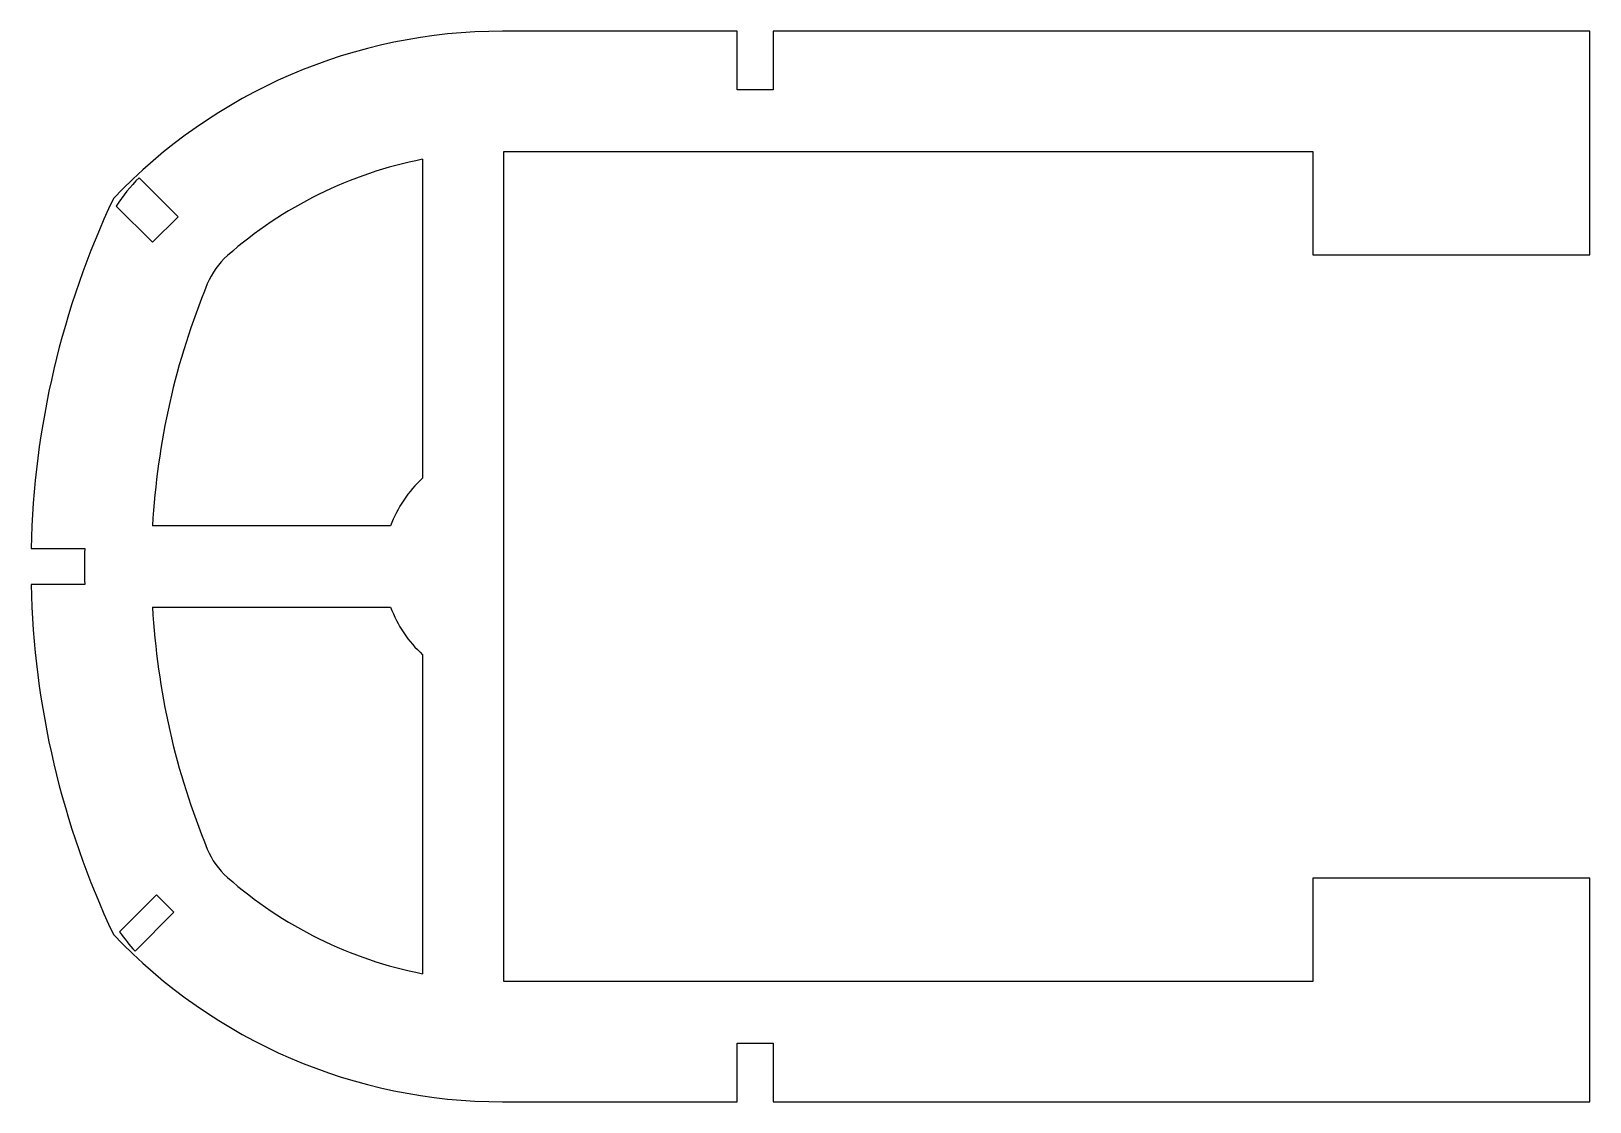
# Model space of a CAD drawing. Header units: millimetres. Extents: x -19.9 to 19.9, y -13.7 to 13.7.
import ezdxf

# ---------------------------------------------------------------- set-up
doc = ezdxf.new("R2010")
doc.units = ezdxf.units.MM
doc.layers.get('0').update_dxf_attribs({"linetype": 'CONTINUOUS'})

msp = doc.modelspace()

# ---------------------------------------------------------------- linework, layer by layer
for p, q in [((-1.877, 13.674), (-7.866, 13.674)), ((-1.877, 12.174), (-1.877, 13.674)), ((19.898, 13.674), (-0.952, 13.674)), ((-0.952, 13.674), (-0.952, 12.174)), ((19.898, 7.963), (19.898, 13.674)), ((-0.952, 12.174), (-1.877, 12.174)), ((-9.904, 10.401), (-9.904, 2.253)), ((-7.829, 10.599), (12.823, 10.599)), ((-7.829, -10.599), (-7.829, 10.599)), ((12.823, 10.599), (12.823, 7.963)), ((-17.143, 9.931), (-16.148, 8.935)), ((-16.802, 8.281), (-17.727, 9.206)), ((-16.148, 8.935), (-16.802, 8.281)), ((12.823, 7.963), (19.898, 7.963)), ((-10.721, 1.038), (-16.801, 1.038)), ((-19.899, 0.463), (-18.53, 0.463)), ((-18.53, -0.462), (-19.899, -0.462)), ((-16.801, -1.037), (-10.721, -1.037)), ((-9.904, -2.253), (-9.904, -10.401)), ((19.898, -7.962), (12.823, -7.962)), ((12.823, -7.962), (12.823, -10.599)), ((19.898, -13.674), (19.898, -7.962)), ((-17.641, -9.332), (-16.696, -8.387)), ((-16.696, -8.387), (-16.254, -8.829)), ((-16.254, -8.829), (-17.246, -9.822)), ((12.823, -10.599), (-7.829, -10.599)), ((-1.877, -13.674), (-1.877, -12.174)), ((-1.877, -12.174), (-0.952, -12.174)), ((-0.952, -12.174), (-0.952, -13.674)), ((-7.866, -13.674), (-1.877, -13.674)), ((-0.952, -13.674), (19.898, -13.674))]:
    msp.add_line(p, q)
for centre, radius, start, end in [((-7.866, 0), 13.674, 90, 136.5924), ((-7.866, 0), 10.599, 101.0834, 131.4826), ((-13.587, 6.47), 4.963, 135.7777, 146.5353), ((2.134, 0), 22.038, 154.7617, 178.7974), ((-13.587, 6.47), 1.962, 131.4824, 157.6299), ((2.134, 0), 18.963, 157.6299, 176.8636), ((-7.866, 0), 3.038, 132.1274, 160.0278), ((-7.866, 0), 10.674, 177.5166, 182.4834), ((2.134, 0), 22.038, 181.2026, 205.2383), ((2.134, 0), 18.963, 183.1364, 202.3701), ((-7.866, 0), 3.037, 199.9722, 227.8726), ((-13.587, -6.47), 1.963, 202.3701, 228.5174), ((-7.866, 0), 10.599, 228.5174, 258.9166), ((-7.866, 0), 13.674, 223.4076, 270), ((-13.587, -6.47), 4.963, 215.2271, 222.4896)]:
    msp.add_arc(centre, radius, start, end)

doc.saveas('drawing.dxf')
